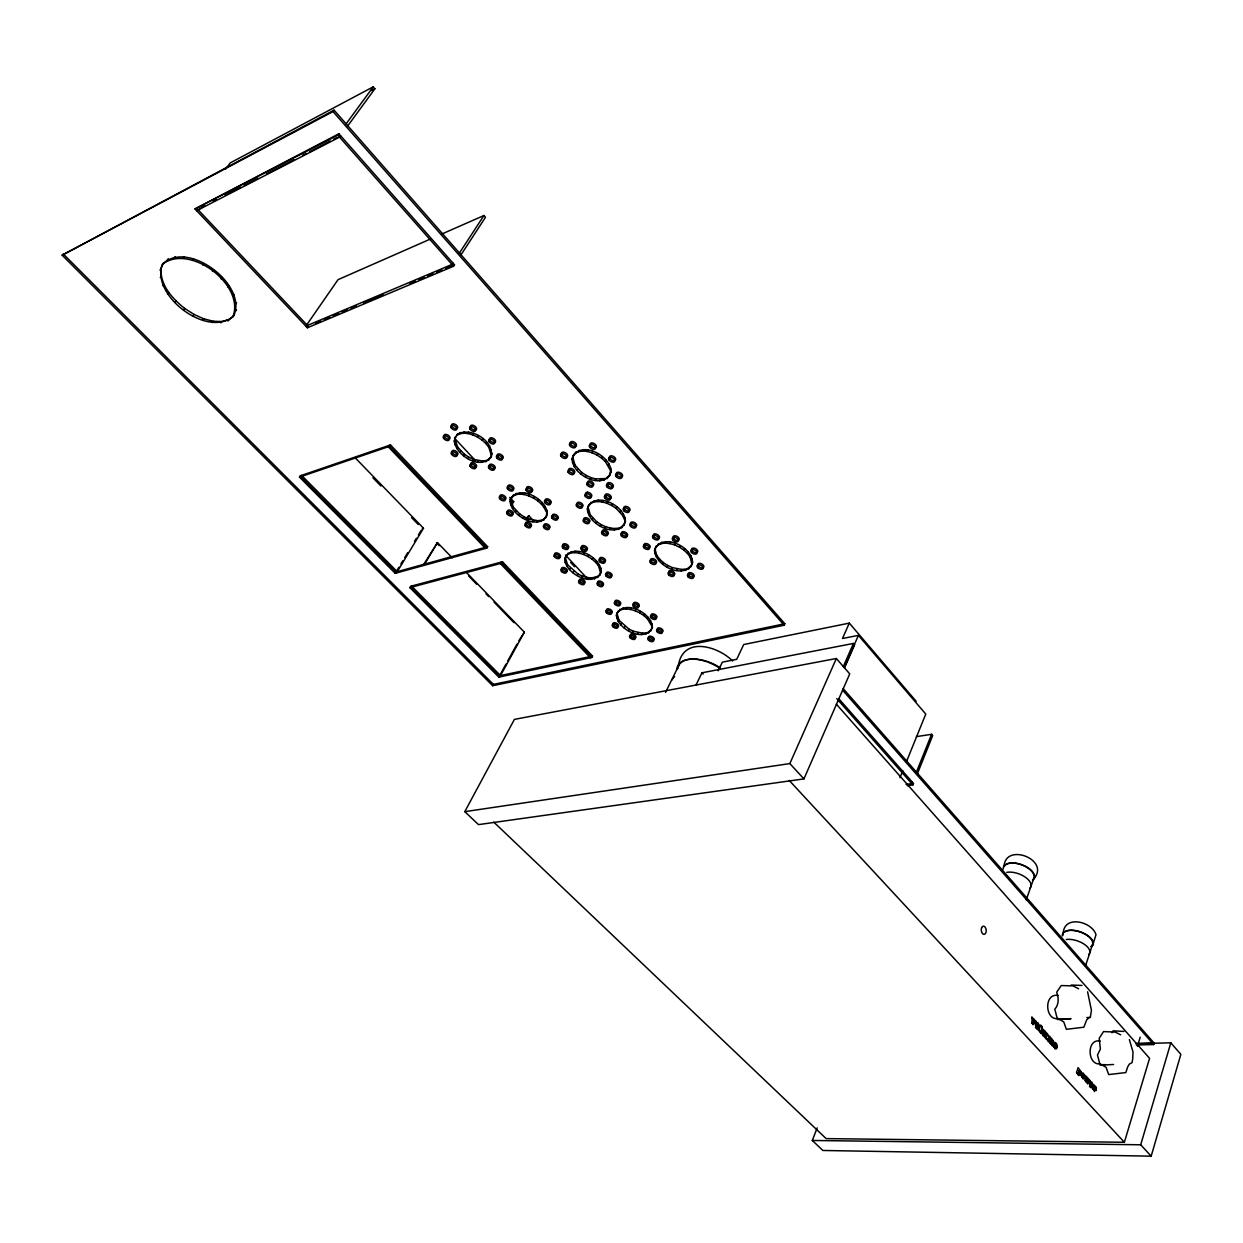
<?xml version="1.0" encoding="UTF-8"?>
<svg xmlns="http://www.w3.org/2000/svg" width="1243" height="1243" viewBox="0 0 1243 1243"><rect width="100%" height="100%" fill="white"/><g stroke="black" fill="none" stroke-linecap="round" stroke-linejoin="round"><path stroke-width="1.5" d="M232.814 317.058C245.539 284.911 189.713 243.007 162.429 264.277C150.232 295.492 208.311 339.339 233.793 315.706C247.854 284.507 187.351 239.013 162.429 264.277M454.285 441.156L455.715 436.604L454.285 441.156C456.197 455.917 481.181 470.988 491.405 456.414C493.751 440.597 471.159 426.784 457.517 434.133L454.86 438.018M490.565 457.828L492.073 453.307M510.158 501.488C516 482.61 546.609 498.086 547.324 513.53C541.202 532.097 511.168 516.731 510.158 501.488L511.65 497.122M545.77 517.865L547.324 513.53M572.06 459.087C578.259 439.059 610.95 454.736 611.059 471.563C604.549 491.249 572.51 475.712 572.06 459.087L573.722 454.456M564.71 559.397C570.925 541.591 600.587 556.274 601.286 571.345C594.807 588.856 565.705 574.297 564.71 559.397L566.249 555.201M587.364 508.993C593.703 490.006 625.12 505.124 625.415 521.283C618.796 539.928 587.986 524.934 587.364 508.993L589.011 504.549M817.179 1127.914L812.3 1140.468L822.882 1150.474L1151.173 1156.161L1180.85 1054.344L1170.828 1042.815L1135.947 1043.669M609.334 476.178L611.059 471.563M1151.173 1156.161L1140.701 1144.787L1170.828 1042.815M493.797 822.136L826.129 1138.604L1124.371 1142.27L1149.573 1058.321L836.321 704.144M1136.288 1044.975L1153.706 1044.555L1154.141 1043.126L843.174 688.606M1137.423 1046.326L1140.204 1037.206M599.685 575.509L601.286 571.345M623.706 525.68L625.415 521.283M616.388 615.207C622.929 598.396 651.689 612.333 652.389 627.047C645.614 643.579 617.367 629.75 616.388 615.207L617.989 611.183M1085.916 964.661L1092.364 944.991M1092.768 945.131L1096 934.72C1092.24 921.591 1063.806 914.382 1063.216 933.586A15.895 7.815 19.2 0 0 1062.796 935.591M654.548 550.229C661.323 531.926 692.475 546.376 692.569 562.566C685.561 580.543 654.983 566.233 654.548 550.229L656.288 545.895M1026.221 899.854L1033.819 878.288M1034.238 878.428C1049.978 859.224 1004.934 842.195 1004.049 866.728A16.19 8.266 20.1 0 1 1024.512 865.812A16.19 8.266 20.1 0 1 1032.809 880.168M650.742 631.056L652.389 627.047M690.782 566.886L692.569 562.566M160.052 270.275L163.454 262.941M907.172 785.669L912.906 784.908L913.496 783.447L838.637 698.566M917.054 774.591L932.67 735.592L931.582 734.318L916.402 736.617M912.378 782.173L911.787 783.634L906.054 784.395M915.936 773.317L931.582 734.318M899.948 777.698L902.822 770.629M906.411 761.788L925.771 714.072L858.416 635.359L842.49 638.498L849.311 623.116L916.153 701.27M803.941 778.895L849.73 673.877L836.353 658.51L514.416 719.386L464.804 811.648L478.508 824.622L803.941 778.895L789.849 763.59L464.804 811.648M843.298 666.559L853.444 643.439L854.609 644.791L844.479 667.911M844.417 667.258L858.416 635.359M789.849 763.59L836.353 658.51M784.147 625.213L784.83 623.737L334.072 110.145L62.15 255.188L492.663 685.716L784.147 625.213L333.015 111.575L62.15 255.188M718.205 670.769L722.338 662.162L736.695 659.334L743.734 644.527L849.311 623.116M696.018 685.048L701.938 672.82L853.444 643.439M678.585 664.492C683.914 635.67 718.625 646.655 732.64 661.012M665.549 692.367L679.206 664.679M1112.081 1032.778L1113.075 1030.82L1123.858 1031.426M691.838 564.011L690.16 557.05L690.89 555.59M685.235 570.459L691.512 565.425M691.636 560.655L692.367 559.21M688.529 569.076L689.259 567.631M645.614 634.21L651.456 629.642M690.16 557.05L687.503 553.446L688.249 551.985M651.674 628.461L652.109 623.986M648.675 633.013L649.39 631.615M681.133 570.925L681.879 569.465L685.965 568.999M671.671 569.076L672.416 567.631L681.879 569.465M651.394 625.4L647.37 618.734L648.085 617.32M687.503 553.446L683.868 550.074L684.613 548.614M641.792 634.567L642.507 633.153L646.329 632.811M649.934 622.075L650.648 620.661M676.518 570.444L677.249 568.999M632.873 632.703L633.588 631.304L642.507 633.153M666.932 566.901L667.677 565.456C661.696 561.898 655.216 556.367 655.31 548.784M647.37 618.734L643.874 615.596L644.604 614.182M683.868 550.074L679.501 547.169L680.247 545.724M637.441 634.054L638.156 632.64M628.383 630.636L629.098 629.238L618.967 620.164L617.118 613.809M662.628 564.058L663.374 562.613M643.874 615.596L639.71 612.877L640.44 611.463M655.543 547.34C660.08 541.544 668.563 542.896 674.685 544.962L675.431 543.517M624.266 627.964L624.98 626.565M659.008 560.748L659.769 559.303M617.243 612.581C621.578 607.268 629.486 608.868 635.157 610.779L635.888 609.365M669.775 543.595L670.521 542.134M654.828 553.586L655.589 552.156M626.13 608.946L626.86 607.532M660.996 543.657L661.758 542.212M620.801 624.872L621.531 623.473M656.351 557.175L657.112 555.73M630.512 609.427L631.242 608.029M665.098 543.144L665.86 541.699M619.263 610.577L619.993 609.163M616.73 618.268L617.46 616.87M622.292 609.334L623.023 607.92M657.733 545.087L658.495 543.642M618.237 621.578L618.967 620.164M591.808 657.469L592.538 656.086L502.483 561.789L410.625 586.308L409.833 587.628L498.831 677.093L591.808 657.469L501.706 563.157L409.833 587.628M590.829 579.378L591.59 577.964L598.427 576.208L600.447 574.095M600.524 572.759L598.582 566.047L599.328 564.633M618.408 529.425L624.483 524.251M624.639 522.713L625.074 517.818M621.578 527.98L622.355 526.535M594.651 578.927L595.413 577.529M600.151 569.527L600.913 568.113M597.681 577.622L598.427 576.208M586.447 578.912L587.209 577.498L591.59 577.964M598.582 566.047L595.894 562.566L596.656 561.152M614.384 529.953L615.161 528.524L619.169 527.995M624.297 519.263L622.696 515.565L623.473 514.12M622.696 515.565L616.233 508.449L617.01 507.004M581.817 577.575L582.579 576.177L587.209 577.498M595.894 562.566L592.289 559.319L593.051 557.905M609.816 529.534L610.593 528.104L615.161 528.524M619.946 511.883L620.723 510.438M616.233 508.449L611.805 505.528L612.581 504.083M577.249 575.462L578.011 574.064L567.538 564.679L565.472 557.998M592.289 559.319L588.017 556.522L588.794 555.108M604.999 528.182L605.776 526.752L610.593 528.104M595.879 523.132L596.656 521.703L590.207 514.68L588.157 507.564M588.219 505.994C592.398 499.966 600.959 501.255 606.972 503.306L607.765 501.861M573.039 572.728L573.8 571.329M565.487 556.615C569.558 550.96 577.684 552.451 583.371 554.378L584.148 552.964M600.245 525.991L601.022 524.562L596.656 521.703M566.777 566.078L567.538 564.679M574.266 552.607L575.027 551.193M592.196 519.76L592.973 518.331M602.078 501.954L602.871 500.509M569.465 569.527L570.226 568.129M578.679 553.042L579.456 551.643M498.831 677.093L499.562 675.772L589.26 656.786M500.478 674.11L505.994 664.088M507.828 660.763L517.01 644.076M518.844 640.735L524.375 632.174L466.886 572.93M524.375 632.174L499.779 676.891L410.78 587.38L411.557 586.059L500.509 675.571M567.429 554.456L568.206 553.057M589.431 516.109L590.207 514.68M597.463 501.55L598.256 500.121M565.145 562.628L565.922 561.23M570.428 553.088L571.205 551.674M590.285 503.648L591.078 502.219M603.943 480.202L610.127 474.717M610.251 473.024L610.67 467.927M587.784 512.442L588.561 511.013M593.439 502.125L594.232 500.696M492.663 685.716L493.378 684.396L784.83 623.737M607.174 478.617L607.967 477.172M609.878 469.388L605.357 461.635L606.164 460.19M595.179 480.451L595.972 479.006L604.533 478.539M599.841 480.823L600.649 479.378M608.2 465.504L609.008 464.043M605.357 461.635L601.534 458.077L602.342 456.616M590.239 479.099L591.046 477.654L595.972 479.006M572.914 455.901C578.446 448.086 589.897 451.287 596.982 455.047L597.805 453.602M585.375 476.861L586.168 475.416L591.046 477.654M592.041 452.778L592.849 451.333M580.885 473.894L581.693 472.449L575.043 465.146L572.883 457.642M587.022 451.427L587.846 449.982M577.094 470.382L577.902 468.953M546.532 514.928L546.842 510.127M540.86 521.563L546.578 516.451M582.299 451.069L583.122 449.624M543.844 520.133L544.636 518.719M574.235 466.576L575.043 465.146M1087.843 1080.913L1088.138 1078.551M574.996 453.4L575.82 451.955M546.034 511.541L544.341 507.89L545.133 506.476M537.038 522.107L537.831 520.693L541.653 520.164M578.197 451.753L579.02 450.308M572.526 462.722L573.334 461.293M527.949 520.366L528.741 518.968L537.831 520.693M544.341 507.89L541.528 504.254L542.336 502.84M532.625 521.687L533.433 520.289M523.287 518.222L524.095 516.824L528.741 518.968M501.115 562.147L500.339 563.53L590.425 657.765L592.538 656.086M525.525 519.388L528.772 515.705L534.024 521.33M501.706 563.157L502.483 561.789M526.892 518.999L528.772 515.705M541.528 504.254L537.815 500.882L538.607 499.468M510.842 498.521C514.618 492.523 522.992 493.875 528.695 495.833L529.502 494.434M518.968 515.41L519.776 514.012L513.266 507.097L510.966 500.074M528.695 495.833L533.433 498.008L534.241 496.61M523.94 494.512L524.764 493.098M515.27 512.085L516.078 510.687M486.277 547.075L485.485 548.443L388.251 446.765L389.121 445.398M510.718 504.891L511.526 503.493M486.852 548.07L487.644 546.702L390.473 444.932L300.355 475.805L299.485 477.126L395.212 573.334L486.852 548.07L389.603 446.299L299.485 477.126M511.774 505L513.701 501.659L509.754 497.418M519.496 494.124L520.32 492.725M512.458 508.511L513.266 507.097M512.722 496.206L513.53 494.807M515.674 494.714L516.482 493.3M423.102 565.41L437.474 542.616L452.172 557.781M424.034 565.145L437.474 542.616M485.764 461.837L491.405 456.414M488.701 460.252L489.54 458.838M491.218 454.705L488.779 447.294L489.633 445.88M481.942 462.474L482.781 461.06L486.603 460.423M490.612 451.116L491.467 449.702M472.775 460.811L473.614 459.397L482.781 461.06M488.779 447.294L485.842 443.502L486.681 442.088M477.514 462.116L478.353 460.718M468.036 458.62L468.875 457.222L473.614 459.397M485.842 443.502L481.989 440.006L482.843 438.593M463.608 455.715L464.447 454.316L457.688 447.138L455.14 439.758M395.212 573.334L396.02 572.013L487.644 546.702M396.983 570.413L398.925 567.196M400.883 563.98L402.825 560.764M404.767 557.548L407.673 552.715M414.478 541.466L416.421 538.25M418.378 535.034L421.284 530.217M457.517 434.133L456.663 435.532C462.971 431.119 471.283 433.869 477.498 437.054L478.353 435.64M355.467 458.123L423.506 528.228L396.47 572.992L300.713 476.706L301.583 475.385L397.263 571.671M459.786 452.281L460.625 450.883M472.682 434.832L473.536 433.434M463.39 433.201L464.245 431.803M456.834 448.537L457.688 447.138M467.865 433.527L468.72 432.113M459.568 433.885L460.423 432.486M454.954 444.745L455.808 443.347M389.603 446.299L390.473 444.932M452.903 262.988L451.955 264.433L305.84 326.148L338.018 279.675L431.197 238.703M459.118 253.494L483.931 215.521L485.469 217.307L460.687 255.297M453.555 266.235L454.487 264.79L338.873 133.762L194.996 208.948L307.394 327.779L453.555 266.235L337.832 135.192L194.996 208.948M307.394 327.779L308.342 326.412M227.811 321.005L233.793 315.706M235.486 311.294L236.465 309.942M220.803 322.885L221.782 321.533L228.774 319.653M235.611 304.084L236.59 302.733M212.304 322.59L213.283 321.253L221.782 321.533M233.125 295.912L234.119 294.544M340.598 135.705L339.541 137.134L196.658 210.704L204.582 205.794M347.45 126.32L374.889 88.781L373.226 86.839L230.297 162.88L225.573 169.048M337.832 135.192L338.873 133.762M345.74 124.378L373.226 86.839M202.873 320.181L203.852 318.845L213.283 321.253M228.199 287.304L229.194 285.952M193.1 315.8L194.094 314.463L203.852 318.845M221.145 278.898L222.14 277.546M333.015 111.575L334.072 110.145M183.653 309.74L184.632 308.404C172.637 298.786 160.114 285.424 161.077 268.939M212.429 271.269L213.439 269.917M202.687 264.977L203.697 263.625M175.123 302.391L176.118 301.055M192.587 260.455L193.613 259.103M168.085 294.234L169.079 292.897M182.876 258.062L183.902 256.711M163.004 285.781L164.014 284.445M160.269 277.609L161.279 276.272M167.261 260.051L168.287 258.715M174.238 257.923L175.263 256.586M371.486 90.584L374.889 88.781M213.19 201.35L216.639 199.579M225.247 195.151L240.738 187.165M244.187 185.378L257.954 178.293M266.561 173.849L294.109 159.648M302.717 155.22L306.166 153.448M309.6 151.677L330.265 141.018M333.714 139.247L337.148 137.476M1089.458 1017.411L1086.708 1019.819L1083.849 1027.215L1066.385 1029.313L1063.759 1021.917L1059.098 1019.089L1071.062 1018.685L1057.513 1019.524L1054.794 1009.192C1059.052 1004.748 1058.756 997.647 1056.674 992.24L1061.242 985.544L1073.066 985.917L1078.598 988.775M441.731 234.072L483.931 215.521M315.473 323.398L320.818 321.145M324.392 319.637L329.737 317.385M333.295 315.877L338.64 313.624M342.213 312.133L347.558 309.88M351.116 308.373L356.461 306.12M363.593 303.106L383.201 294.84M409.941 283.575L415.286 281.322M418.844 279.815L424.189 277.562M427.763 276.055L433.108 273.802M436.666 272.295L442.011 270.042M445.584 268.55L454.487 264.79M422.263 528.601L423.506 528.228M513.701 501.659L512.334 502.063L509.708 499.235M1113.573 1064.49L1100.133 1065.158L1097.491 1055.043L1100.366 1049.03L1099.2 1038.278L1103.551 1031.566L1115.313 1032.11L1120.658 1034.813M1086.817 1017.597L1090.313 1017.411L1091.432 1010.357L1087.594 991.79M1058.15 995.519C1043.607 992.458 1044.804 1021.28 1058.461 1018.483M1100.257 1041.075C1086.102 1038.076 1087.283 1066.447 1100.661 1063.713M1136.724 1043.545L1154.141 1043.126M1105.058 1064.645L1101.655 1064.707L1106.13 1067.364L1108.678 1074.589L1125.832 1072.569L1127.743 1066.758L1129.452 1064.008L1131.985 1062.718L1132.668 1059.331L1133.01 1052.029L1129.374 1039.568M812.3 1140.468L1140.701 1144.787M1081.985 985.45L1071.186 985.046M606.972 503.306L611.805 505.528M674.685 544.962L679.501 547.169M601.022 524.562L605.776 526.752M667.677 565.456L672.416 567.631M583.371 554.378L588.017 556.522M578.011 574.064L582.579 576.177M635.157 610.779L639.71 612.877M629.098 629.238L633.588 631.304M184.632 308.404L194.094 314.463M519.776 514.012L524.095 516.824M533.433 498.008L537.815 500.882M464.447 454.316L468.875 457.222M477.498 437.054L481.989 440.006M581.693 472.449L586.168 475.416M596.982 455.047L601.534 458.077M63.191 253.898L493.378 684.396M300.355 475.805L305.825 481.305M315.396 490.923L319.498 495.04M436.526 542.88L439.214 545.646M468.611 575.929L476.644 584.194M485.997 593.828L488.67 596.593M494.015 602.094L514.074 622.759M372.916 477.778L380.917 486.029M411.588 517.616L418.254 524.484M518.331 580.17L520.972 582.936M538.188 600.959L544.807 607.889M555.403 618.967L559.366 623.131M562.022 625.897L567.321 631.444M197.699 209.337L306.803 324.765M454.472 438.111L475.541 460.702M565.487 555.124L587.784 579.052M570.677 562.52L574.608 566.746M789.227 780.449L1124.371 1142.27M701.938 672.82L703.103 674.094M1086.631 1077.93L1085.962 1080.012L1087.345 1077.697L1087.998 1078.411L1087.578 1081.767L1088.464 1078.924L1089.754 1080.322L1087.749 1083.259L1086.77 1082.218L1087.811 1084.036L1089.163 1081.721L1089.723 1082.342L1089.909 1080.493M1089.521 1081.084L1087.718 1082.902L1087.128 1079.39L1086.102 1081.146L1085.217 1080.183L1085.496 1075.677L1086.864 1077.168L1086.227 1079.173L1087.004 1077.324M1044.975 1032.793L1044.819 1033.275M1093.824 1086.102L1093.654 1086.631M1048.641 1039.132L1049.108 1037.423L1048.222 1040.173L1046.326 1038.107L1047.631 1034.176L1048.921 1036.305A2.781 1.6 86 0 1 1049.884 1036.491L1050.832 1038.387A2.797 1.6 86 0 1 1051.811 1038.573L1052.339 1045.021L1050.755 1043.297L1052.51 1045.969L1052.697 1043.918M1050.615 1041.292L1051.065 1039.521L1050.18 1042.302L1048.874 1040.888L1049.154 1037.144L1048.502 1039.334M1050.459 1041.463L1051.096 1039.226L1050.832 1043.017L1052.277 1044.586M1040.997 1032.312L1038.946 1030.09L1040.655 1025.024L1042.116 1026.625L1041.075 1032.762L1038.868 1030.354L1041.23 1033.71L1041.448 1031.659M1044.198 1035.792L1045.658 1037.392L1046.404 1032.84L1045.052 1031.379L1044.881 1033.725L1043.809 1034.176L1044.384 1030.649L1042.97 1029.095L1042.457 1033.306L1043.39 1035.077A2.766 1.585 85.9 0 0 1044.369 1035.248C1043.778 1038.946 1041.183 1031.83 1043.297 1035.388A2.455 1.414 86 0 0 1044.042 1035.621M836.725 698.597L912.906 784.908M842.521 690.067L1153.706 1044.555M1066.276 939.49A15.382 7.505 19.3 0 1 1084.269 944.245A15.382 7.505 19.3 0 1 1088.682 954.671M1090.966 946.622A15.895 7.815 19.2 0 0 1084.626 933.944L1080.866 932.234A15.895 7.815 19.2 0 0 1062.314 935.777M1064.645 931.97A15.895 7.815 19.2 0 1 1085.403 934.083A15.895 7.815 19.2 0 1 1091.292 946.731M1006.783 872.337A15.677 7.955 20.1 0 1 1025.071 877.014A15.677 7.955 20.1 0 1 1029.934 888.108M1032.482 880.075A16.19 8.266 20.1 0 0 1025.584 866.62L1021.73 864.879A16.19 8.266 20.1 0 0 1003.241 869.106M672.012 679.89A29.879 15.988 25.7 0 1 674.7 676.58M676.953 668.532A30.826 16.672 25.7 0 1 706.847 661.758M708.355 662.317A30.826 16.672 25.7 0 1 719.852 668.283M677.746 668.781A30.826 16.687 25.7 0 1 720.163 667.802M1035.435 1024.869C1039.645 1036.709 1040.142 1016.153 1035.435 1024.869M1052.899 1040.375L1052.588 1043.421L1052.899 1040.375M1091.836 1083.539C1091.494 1086.118 1090.297 1081.146 1091.836 1083.539M1055.928 1044.275C1055.509 1047.119 1054.188 1041.572 1055.928 1044.275M1078.924 1071.311C1079.266 1072.818 1080.385 1069.788 1078.924 1071.311M1081.177 1071.684C1082.249 1074.713 1077.759 1073.936 1079.732 1075.179A2.455 1.383 86.4 0 0 1080.587 1074.962L1081.177 1071.684M1096.388 1087.827L1095.969 1089.66L1095.052 1088.65L1096.108 1090.515L1096.388 1087.827M1083.43 1074.62L1082.653 1076.438L1083.43 1074.62M1037.827 1024.822C1037.237 1027.215 1035.792 1025.18 1037.827 1024.822M1084.844 1076.422L1084.02 1078.738A2.874 1.616 86.4 0 1 1083.057 1078.862L1081.332 1075.956L1083.274 1078.194L1084.58 1074.9L1084.844 1076.422M1031.892 1018.514L1031.892 1018.514M1033.523 1020.301L1033.073 1021.544L1033.523 1020.301M1093.063 1085.357C1092.504 1089.956 1092.783 1081.177 1093.063 1085.357M1032.078 1018.359L1031.923 1022.43L1032.933 1023.533L1035.652 1021.109L1034.005 1019.307L1032.855 1022.166L1033.725 1019.011L1031.845 1016.96L1032.078 1018.359M1039.443 1026.858L1038.48 1029.422A3.201 1.849 85.9 0 1 1037.377 1029.515C1031.845 1023.377 1040.267 1032.607 1039.148 1025.164L1039.443 1026.858M1057.296 1046.311C1056.317 1050.475 1057.964 1043.763 1055.851 1042.924C1053.66 1040.484 1052.495 1045.456 1054.08 1046.746C1059.813 1051.547 1049.978 1040.95 1057.296 1046.311M1081.037 1071.699L1079.887 1074.216L1078.411 1072.227L1078.458 1074.278L1076.624 1072.305L1078.116 1067.644L1081.037 1071.699M1043.732 1033.321L1044.555 1030.82L1043.732 1033.321M1095.254 1087.734L1095.891 1089.272L1096.124 1087.159L1093.778 1084.719L1092.659 1088.293L1094.446 1090.235L1095.254 1087.734M1083.601 1074.682C1082.513 1080.431 1081.814 1071.761 1083.601 1074.682M1038.029 1024.885C1036.662 1031.286 1035.994 1021.575 1038.029 1024.885M1085.434 1076.966L1085.434 1076.966M1086.848 1080.26L1086.196 1082.28L1085.17 1080.462L1086.133 1081.503L1086.848 1080.26M1089.645 1083.228C1089.831 1087.516 1093.56 1087.159 1090.468 1084.595C1094.897 1090.344 1091.867 1077.541 1089.645 1083.228M1084.502 1075.848C1080.789 1082.513 1081.394 1066.587 1084.502 1075.848M1090.686 1084.486L1091.074 1085.45L1090.686 1084.486M1054.608 1045.285L1055.043 1046.373L1054.608 1045.285M1078.846 1070.86C1078.831 1074.884 1081.13 1069.384 1078.846 1070.86M1091.665 1083.772L1091.245 1083.104L1091.665 1083.772M1055.727 1044.524L1055.245 1043.763L1055.727 1044.524M1095.099 1087.811L1094.71 1089.179L1095.099 1087.811M1094.819 1089.614L1094.508 1090.624L1092.581 1088.526L1094.648 1091.478L1094.819 1089.614M1078.163 1069.027L1078.163 1069.027M1078.846 1073.672L1078.52 1074.682L1076.547 1072.538L1078.675 1075.568L1078.846 1073.672M1050.615 1041.634L1050.242 1042.737L1048.781 1041.152L1050.413 1043.7L1050.615 1041.634M1046.559 1033.011L1045.969 1036.211L1046.559 1033.011M1046.093 1036.724L1045.72 1037.827L1044.104 1036.056L1045.891 1038.775L1046.093 1036.724M1047.663 1035.714L1047.663 1035.714M1048.641 1039.505L1048.284 1040.609L1046.233 1038.371L1048.439 1041.556L1048.641 1039.505M1042.287 1026.796L1041.308 1031.146L1042.287 1026.796M1042.97 1030.587L1042.97 1030.587M1040.686 1026.563L1040.686 1026.563M1035.807 1021.28L1032.949 1023.921L1031.923 1022.803L1032.98 1024.745L1034.922 1022.616L1035.59 1023.346L1035.807 1021.28M1092.488 1086.475C1085.714 1084.114 1092.706 1090.297 1092.488 1086.475M1056.643 1047.538L1055.074 1048.082L1053.349 1045.751L1055.152 1048.952L1056.581 1048.688L1056.643 1047.538M654.408 533.993L653.865 534.226A3.341 1.942 27.8 0 0 654.051 536.852A3.341 1.942 27.8 0 0 657.733 538.561L658.417 538.483A3.341 1.942 27.8 0 0 658.774 535.624A3.341 1.942 27.8 0 0 654.408 533.993M587.333 492.228L586.665 492.321A3.372 1.958 29.3 0 0 587.519 496.175A3.372 1.958 29.3 0 0 591.823 495.569A3.372 1.958 29.3 0 0 587.333 492.228M631.491 637.038L630.931 636.54A3.123 1.694 27.2 0 1 631.195 634.023A3.123 1.694 27.2 0 1 635.266 635.561L635.686 636.105A3.123 1.694 27.2 0 1 635.002 638.063A3.123 1.694 27.2 0 1 631.491 637.038M981.582 927.884A4.117 2.455 84.4 0 0 983.772 934.348A4.117 2.455 84.4 0 0 985.87 928.537A4.117 2.455 84.4 0 0 981.582 927.884M444.435 436.899A3.372 1.927 32.1 0 0 449.686 438.826A3.372 1.927 32.1 0 0 447.014 434.63A3.372 1.927 32.1 0 0 444.435 436.899M452.359 452.84A3.341 1.896 31.8 0 0 457.579 454.767A3.341 1.896 31.8 0 0 454.922 450.634A3.341 1.896 31.8 0 0 452.359 452.84M471.035 465.084A3.341 1.896 31.4 0 0 476.24 467.011A3.341 1.896 31.4 0 0 473.63 462.909A3.341 1.896 31.4 0 0 471.035 465.084M489.618 466.591A3.341 1.911 31.1 0 0 494.869 468.533A3.341 1.911 31.1 0 0 492.275 464.416A3.341 1.911 31.1 0 0 489.618 466.591M497.557 456.383A3.372 1.942 31.1 0 0 502.856 458.325A3.372 1.942 31.1 0 0 500.245 454.161A3.372 1.942 31.1 0 0 497.557 456.383M489.866 440.255A3.403 1.973 31.5 0 0 495.196 442.244A3.403 1.973 31.5 0 0 492.585 438.018A3.403 1.973 31.5 0 0 489.866 440.255M470.833 427.701A3.418 1.973 31.9 0 0 476.178 429.69A3.418 1.973 31.9 0 0 473.536 425.417A3.418 1.973 31.9 0 0 470.833 427.701M452.001 426.365A3.403 1.958 32.2 0 0 457.3 428.322A3.403 1.958 32.2 0 0 454.643 424.081A3.403 1.958 32.2 0 0 452.001 426.365M470.196 466.482A3.341 1.896 31.4 0 0 475.401 468.409A3.341 1.896 31.4 0 0 472.791 464.307A3.341 1.896 31.4 0 0 470.196 466.482M488.794 468.005A3.341 1.911 31.1 0 0 494.046 469.932A3.341 1.911 31.1 0 0 491.436 465.814A3.341 1.911 31.1 0 0 488.794 468.005M496.718 457.797A3.372 1.942 31.1 0 0 502.017 459.739A3.372 1.942 31.1 0 0 499.406 455.575A3.372 1.942 31.1 0 0 496.718 457.797M451.504 454.223A3.341 1.896 31.8 0 0 456.725 456.15A3.341 1.896 31.8 0 0 454.083 452.032A3.341 1.896 31.8 0 0 451.504 454.223M489.012 441.669A3.403 1.973 31.5 0 0 494.341 443.658A3.403 1.973 31.5 0 0 491.746 439.432A3.403 1.973 31.5 0 0 489.012 441.669M451.131 427.763A3.403 1.958 32.2 0 0 456.445 429.736A3.403 1.958 32.2 0 0 453.773 425.494A3.403 1.958 32.2 0 0 451.131 427.763M469.978 429.115A3.418 1.973 31.9 0 0 475.323 431.103A3.418 1.973 31.9 0 0 472.666 426.831A3.418 1.973 31.9 0 0 469.978 429.115M443.58 438.297A3.372 1.911 32.1 0 0 448.832 440.224A3.372 1.911 32.1 0 0 446.144 436.029A3.372 1.911 32.1 0 0 443.58 438.297M544.465 526.053A3.263 1.849 29.6 0 0 549.624 527.964A3.263 1.849 29.6 0 0 547.169 524.033A3.263 1.849 29.6 0 0 544.465 526.053M525.975 524.297A3.263 1.818 29.9 0 0 531.118 526.209A3.263 1.818 29.9 0 0 528.648 522.278A3.263 1.818 29.9 0 0 525.975 524.297M552.7 516.529A3.294 1.88 29.6 0 0 557.905 518.455A3.294 1.88 29.6 0 0 555.45 514.478A3.294 1.88 29.6 0 0 552.7 516.529M507.766 512.396A3.263 1.833 30.3 0 0 512.908 514.307A3.263 1.833 30.3 0 0 510.407 510.345A3.263 1.833 30.3 0 0 507.766 512.396M545.553 501.162A3.325 1.896 29.9 0 0 550.804 503.135A3.325 1.896 29.9 0 0 548.349 499.096A3.325 1.896 29.9 0 0 545.553 501.162M500.401 497.184A3.294 1.849 30.6 0 0 505.575 499.111A3.294 1.849 30.6 0 0 503.042 495.102A3.294 1.849 30.6 0 0 500.401 497.184M527.016 488.981A3.325 1.911 30.3 0 0 532.268 490.938A3.325 1.911 30.3 0 0 529.767 486.868A3.325 1.911 30.3 0 0 527.016 488.981M508.294 487.365A3.325 1.88 30.6 0 0 513.514 489.322A3.325 1.88 30.6 0 0 510.997 485.267A3.325 1.88 30.6 0 0 508.294 487.365M649.172 638.716A3.139 1.709 26.9 0 0 654.113 639.741A3.139 1.709 26.9 0 0 650.835 636.23A3.139 1.709 26.9 0 0 649.172 638.716M657.951 630.465A3.154 1.74 26.8 0 0 662.923 631.491A3.154 1.74 26.8 0 0 659.629 627.948A3.154 1.74 26.8 0 0 657.951 630.465M613.591 625.26A3.123 1.709 27.5 0 0 618.486 626.286A3.123 1.709 27.5 0 0 615.161 622.759A3.123 1.709 27.5 0 0 613.591 625.26M651.814 616.481A3.185 1.771 27 0 0 656.832 617.538A3.185 1.771 27 0 0 653.523 613.933A3.185 1.771 27 0 0 651.814 616.481M607.221 611.416A3.154 1.725 27.8 0 0 612.146 612.426A3.154 1.725 27.8 0 0 608.79 608.868A3.154 1.725 27.8 0 0 607.221 611.416M634.163 604.968A3.185 1.771 27.4 0 0 639.182 606.009A3.185 1.771 27.4 0 0 635.841 602.389A3.185 1.771 27.4 0 0 634.163 604.968M615.673 602.902A3.17 1.756 27.7 0 0 620.645 603.927A3.17 1.756 27.7 0 0 617.305 600.322A3.17 1.756 27.7 0 0 615.673 602.902M598.458 583.713A3.201 1.771 28.2 0 0 603.445 584.707A3.201 1.771 28.2 0 0 600.027 581.056A3.201 1.771 28.2 0 0 598.458 583.713M580.093 581.724A3.185 1.756 28.5 0 0 585.033 582.718A3.185 1.756 28.5 0 0 581.615 579.098A3.185 1.756 28.5 0 0 580.093 581.724M606.972 574.841A3.232 1.802 28.1 0 0 612.007 575.851A3.232 1.802 28.1 0 0 608.588 572.153A3.232 1.802 28.1 0 0 606.972 574.841M562.318 570.149A3.201 1.771 28.8 0 0 567.259 571.143A3.201 1.771 28.8 0 0 563.809 567.492A3.201 1.771 28.8 0 0 562.318 570.149M600.353 560.205A3.247 1.833 28.4 0 0 605.434 561.214A3.247 1.833 28.4 0 0 602 557.486A3.247 1.833 28.4 0 0 600.353 560.205M555.031 555.077A3.216 1.787 29.1 0 0 560.127 556.973A3.216 1.787 29.1 0 0 557.734 553.151A3.216 1.787 29.1 0 0 555.031 555.077M582.283 548.349A3.263 1.833 28.8 0 0 587.333 549.359A3.263 1.833 28.8 0 0 583.884 545.599A3.263 1.833 28.8 0 0 582.283 548.349M563.669 546.5A3.247 1.818 29.1 0 0 568.688 547.51A3.247 1.818 29.1 0 0 565.223 543.766A3.247 1.818 29.1 0 0 563.669 546.5M622.261 534.568A3.325 1.911 28.3 0 0 627.466 535.547A3.325 1.911 28.3 0 0 623.955 531.709A3.325 1.911 28.3 0 0 622.261 534.568M603.073 532.734A3.309 1.896 28.6 0 0 608.231 533.729A3.309 1.896 28.6 0 0 604.719 529.891A3.309 1.896 28.6 0 0 603.073 532.734M631.32 524.934A3.356 1.942 28.3 0 0 636.571 525.929A3.356 1.942 28.3 0 0 633.044 522.029A3.356 1.942 28.3 0 0 631.32 524.934M584.226 520.025A3.309 1.896 29.1 0 0 589.493 521.982A3.309 1.896 29.1 0 0 587.069 517.974A3.309 1.896 29.1 0 0 584.226 520.025M624.623 509.35A3.372 1.973 28.6 0 0 629.906 510.36A3.372 1.973 28.6 0 0 626.379 506.414A3.372 1.973 28.6 0 0 624.623 509.35M577.28 504.596A3.341 1.927 29.4 0 0 582.579 506.554A3.341 1.927 29.4 0 0 580.124 502.483A3.341 1.927 29.4 0 0 577.28 504.596M605.869 496.951A3.387 1.989 29 0 0 611.168 497.946A3.387 1.989 29 0 0 607.594 493.968A3.387 1.989 29 0 0 605.869 496.951M688.84 575.416A3.309 1.896 26.8 0 0 694.076 576.441A3.309 1.896 26.8 0 0 690.673 572.666A3.309 1.896 26.8 0 0 688.84 575.416M669.433 573.411A3.294 1.88 27.2 0 0 674.638 574.437A3.294 1.88 27.2 0 0 671.22 570.661A3.294 1.88 27.2 0 0 669.433 573.411M698.411 566.186A3.325 1.927 26.7 0 0 703.709 567.212A3.325 1.927 26.7 0 0 700.275 563.39A3.325 1.927 26.7 0 0 698.411 566.186M651.254 561.432A3.294 1.896 27.6 0 0 656.444 562.442A3.294 1.896 27.6 0 0 652.995 558.651A3.294 1.896 27.6 0 0 651.254 561.432M692.242 550.975A3.356 1.958 27 0 0 697.572 552.032A3.356 1.958 27 0 0 694.138 548.147A3.356 1.958 27 0 0 692.242 550.975M644.822 546.376A3.325 1.911 27.8 0 0 650.042 547.386A3.325 1.911 27.8 0 0 646.562 543.548A3.325 1.911 27.8 0 0 644.822 546.376M673.722 538.716A3.356 1.973 27.4 0 0 679.051 539.742A3.356 1.973 27.4 0 0 675.586 535.842A3.356 1.973 27.4 0 0 673.722 538.716M587.892 483.387A3.403 1.989 29.5 0 0 593.284 485.376A3.403 1.989 29.5 0 0 590.813 481.196A3.403 1.989 29.5 0 0 587.892 483.387M617.103 475.354A3.434 2.051 29.1 0 0 622.479 476.318A3.434 2.051 29.1 0 0 618.843 472.247A3.434 2.051 29.1 0 0 617.103 475.354M568.983 470.879A3.403 2.004 29.9 0 0 574.375 472.853A3.403 2.004 29.9 0 0 571.873 468.658A3.403 2.004 29.9 0 0 568.983 470.879M609.676 458.341A3.465 2.082 29.4 0 0 615.176 460.376A3.465 2.082 29.4 0 0 612.737 456.072A3.465 2.082 29.4 0 0 609.676 458.341M561.743 454.689A3.434 2.02 30.2 0 0 567.181 456.678A3.434 2.02 30.2 0 0 564.633 452.405A3.434 2.02 30.2 0 0 561.743 454.689M590.409 445.522A3.48 2.082 29.9 0 0 595.925 447.558A3.48 2.082 29.9 0 0 593.439 443.223A3.48 2.082 29.9 0 0 590.409 445.522M570.537 444.046A3.465 2.066 30.2 0 0 576.006 446.066A3.465 2.066 30.2 0 0 573.505 441.762A3.465 2.066 30.2 0 0 570.537 444.046M607.951 485.64A3.403 2.02 29.1 0 0 613.265 486.619A3.403 2.02 29.1 0 0 609.645 482.61A3.403 2.02 29.1 0 0 607.951 485.64M551.892 517.943A3.294 1.864 29.6 0 0 557.113 519.869A3.294 1.864 29.6 0 0 554.658 515.892A3.294 1.864 29.6 0 0 551.892 517.943M525.183 525.696A3.263 1.818 29.9 0 0 530.326 527.607A3.263 1.818 29.9 0 0 527.84 523.691A3.263 1.818 29.9 0 0 525.183 525.696M543.673 527.452A3.263 1.833 29.6 0 0 548.831 529.378A3.263 1.833 29.6 0 0 546.376 525.432A3.263 1.833 29.6 0 0 543.673 527.452M506.973 513.779A3.263 1.833 30.3 0 0 512.1 515.69A3.263 1.833 30.3 0 0 509.599 511.743A3.263 1.833 30.3 0 0 506.973 513.779M507.47 488.779A3.325 1.88 30.6 0 0 512.691 490.736A3.325 1.88 30.6 0 0 510.174 486.681A3.325 1.88 30.6 0 0 507.47 488.779M526.193 490.395A3.325 1.911 30.3 0 0 531.445 492.352A3.325 1.911 30.3 0 0 528.959 488.281A3.325 1.911 30.3 0 0 526.193 490.395M544.745 502.592A3.325 1.896 29.9 0 0 549.996 504.549A3.325 1.896 29.9 0 0 547.541 500.509A3.325 1.896 29.9 0 0 544.745 502.592M499.593 498.583A3.294 1.849 30.6 0 0 504.767 500.509A3.294 1.849 30.6 0 0 502.219 496.501A3.294 1.849 30.6 0 0 499.593 498.583M612.861 626.658A3.123 1.709 27.5 0 0 617.755 627.684A3.123 1.709 27.5 0 0 614.43 624.157A3.123 1.709 27.5 0 0 612.861 626.658M630.217 637.923A3.123 1.694 27.2 0 0 635.111 638.949A3.123 1.694 27.2 0 0 631.817 635.453A3.123 1.694 27.2 0 0 630.217 637.923M651.083 617.895A3.185 1.756 27 0 0 656.102 618.952A3.185 1.756 27 0 0 652.793 615.347A3.185 1.756 27 0 0 651.083 617.895M614.943 604.3A3.17 1.756 27.7 0 0 619.915 605.341A3.17 1.756 27.7 0 0 616.575 601.736A3.17 1.756 27.7 0 0 614.943 604.3M633.433 606.382A3.185 1.771 27.4 0 0 638.451 607.423A3.185 1.771 27.4 0 0 635.111 603.803A3.185 1.771 27.4 0 0 633.433 606.382M657.236 631.879A3.17 1.74 26.8 0 0 662.208 632.905A3.17 1.74 26.8 0 0 658.914 629.362A3.17 1.74 26.8 0 0 657.236 631.879M648.458 640.114A3.139 1.709 26.9 0 0 653.398 641.139A3.139 1.709 26.9 0 0 650.12 637.628A3.139 1.709 26.9 0 0 648.458 640.114M606.491 612.815A3.154 1.725 27.8 0 0 611.416 613.824A3.154 1.725 27.8 0 0 608.06 610.266A3.154 1.725 27.8 0 0 606.491 612.815M579.331 583.138A3.185 1.756 28.5 0 0 584.272 584.132A3.185 1.756 28.5 0 0 580.854 580.497A3.185 1.756 28.5 0 0 579.331 583.138M597.712 585.111A3.201 1.771 28.2 0 0 602.7 586.106A3.201 1.771 28.2 0 0 599.281 582.47A3.201 1.771 28.2 0 0 597.712 585.111M606.227 576.255A3.232 1.802 28.1 0 0 611.261 577.265A3.232 1.802 28.1 0 0 607.827 573.567A3.232 1.802 28.1 0 0 606.227 576.255M561.556 571.547A3.201 1.771 28.8 0 0 566.497 572.541A3.201 1.771 28.8 0 0 563.048 568.874A3.201 1.771 28.8 0 0 561.556 571.547M599.592 561.618A3.247 1.833 28.4 0 0 604.673 562.644A3.247 1.833 28.4 0 0 601.239 558.899A3.247 1.833 28.4 0 0 599.592 561.618M562.893 547.914A3.247 1.818 29.1 0 0 567.911 548.909A3.247 1.818 29.1 0 0 564.431 545.164A3.247 1.818 29.1 0 0 562.893 547.914M581.506 549.763A3.263 1.833 28.8 0 0 586.572 550.773A3.263 1.833 28.8 0 0 583.107 547.013A3.263 1.833 28.8 0 0 581.506 549.763M554.254 556.476A3.216 1.787 29.1 0 0 559.35 558.387A3.216 1.787 29.1 0 0 556.957 554.549A3.216 1.787 29.1 0 0 554.254 556.476M585.173 496.097A3.372 1.958 29.3 0 0 590.534 498.086A3.372 1.958 29.3 0 0 588.094 493.968A3.372 1.958 29.3 0 0 585.173 496.097M605.092 498.396A3.387 1.989 29 0 0 610.375 499.391A3.387 1.989 29 0 0 606.802 495.413A3.387 1.989 29 0 0 605.092 498.396M576.488 506.025A3.341 1.927 29.4 0 0 581.786 507.983A3.341 1.927 29.4 0 0 579.331 503.912A3.341 1.927 29.4 0 0 576.488 506.025M602.311 534.164A3.309 1.896 28.6 0 0 607.47 535.158A3.309 1.896 28.6 0 0 603.943 531.32A3.309 1.896 28.6 0 0 602.311 534.164M630.543 526.379A3.356 1.942 28.3 0 0 635.794 527.374A3.356 1.942 28.3 0 0 632.267 523.474A3.356 1.942 28.3 0 0 630.543 526.379M621.5 535.997A3.325 1.911 28.3 0 0 626.69 536.992A3.325 1.911 28.3 0 0 623.178 533.138A3.325 1.911 28.3 0 0 621.5 535.997M623.846 510.795A3.372 1.973 28.6 0 0 629.129 511.805A3.372 1.973 28.6 0 0 625.586 507.859A3.372 1.973 28.6 0 0 623.846 510.795M583.433 521.454A3.325 1.896 29.1 0 0 588.7 523.412A3.325 1.896 29.1 0 0 586.292 519.403A3.325 1.896 29.1 0 0 583.433 521.454M688.109 576.861A3.309 1.896 26.8 0 0 693.345 577.886A3.309 1.896 26.8 0 0 689.927 574.111A3.309 1.896 26.8 0 0 688.109 576.861M697.68 567.647A3.325 1.927 26.7 0 0 702.979 568.673A3.325 1.927 26.7 0 0 699.545 564.85A3.325 1.927 26.7 0 0 697.68 567.647M668.703 574.856A3.294 1.88 27.1 0 0 673.892 575.882A3.294 1.88 27.1 0 0 670.474 572.106A3.294 1.88 27.1 0 0 668.703 574.856M650.509 562.877A3.294 1.88 27.6 0 0 655.698 563.887A3.294 1.88 27.6 0 0 652.249 560.096A3.294 1.88 27.6 0 0 650.509 562.877M691.496 552.436A3.356 1.958 27 0 0 696.841 553.492A3.356 1.958 27 0 0 693.408 549.608A3.356 1.958 27 0 0 691.496 552.436M653.29 538.297A3.356 1.942 27.8 0 0 658.572 539.322A3.356 1.942 27.8 0 0 655.092 535.438A3.356 1.942 27.8 0 0 653.29 538.297M672.976 540.177A3.356 1.973 27.4 0 0 678.29 541.202A3.356 1.973 27.4 0 0 674.825 537.302A3.356 1.973 27.4 0 0 672.976 540.177M644.06 547.821A3.325 1.911 27.8 0 0 649.281 548.831A3.325 1.911 27.8 0 0 645.801 544.993A3.325 1.911 27.8 0 0 644.06 547.821M560.919 456.119A3.434 2.02 30.2 0 0 566.357 458.108A3.434 2.02 30.2 0 0 563.809 453.85A3.434 2.02 30.2 0 0 560.919 456.119M569.714 445.491A3.465 2.066 30.2 0 0 575.183 447.527A3.465 2.066 30.2 0 0 572.666 443.207A3.465 2.066 30.2 0 0 569.714 445.491M589.586 446.967A3.48 2.082 29.9 0 0 595.102 449.003A3.48 2.082 29.9 0 0 592.616 444.668A3.48 2.082 29.9 0 0 589.586 446.967M616.31 476.799A3.434 2.051 29.1 0 0 621.686 477.778A3.434 2.051 29.1 0 0 618.051 473.707A3.434 2.051 29.1 0 0 616.31 476.799M608.868 459.801A3.465 2.082 29.4 0 0 614.368 461.837A3.465 2.082 29.4 0 0 611.929 457.533A3.465 2.082 29.4 0 0 608.868 459.801M607.159 487.101A3.418 2.004 29.1 0 0 612.473 488.064A3.418 2.004 29.1 0 0 608.852 484.055A3.418 2.004 29.1 0 0 607.159 487.101M587.084 484.832A3.403 1.989 29.4 0 0 592.476 486.805A3.403 1.989 29.4 0 0 590.005 482.641A3.403 1.989 29.4 0 0 587.084 484.832M568.175 472.309A3.403 2.004 29.9 0 0 573.567 474.298A3.403 2.004 29.9 0 0 571.065 470.103A3.403 2.004 29.9 0 0 568.175 472.309"/></g></svg>
